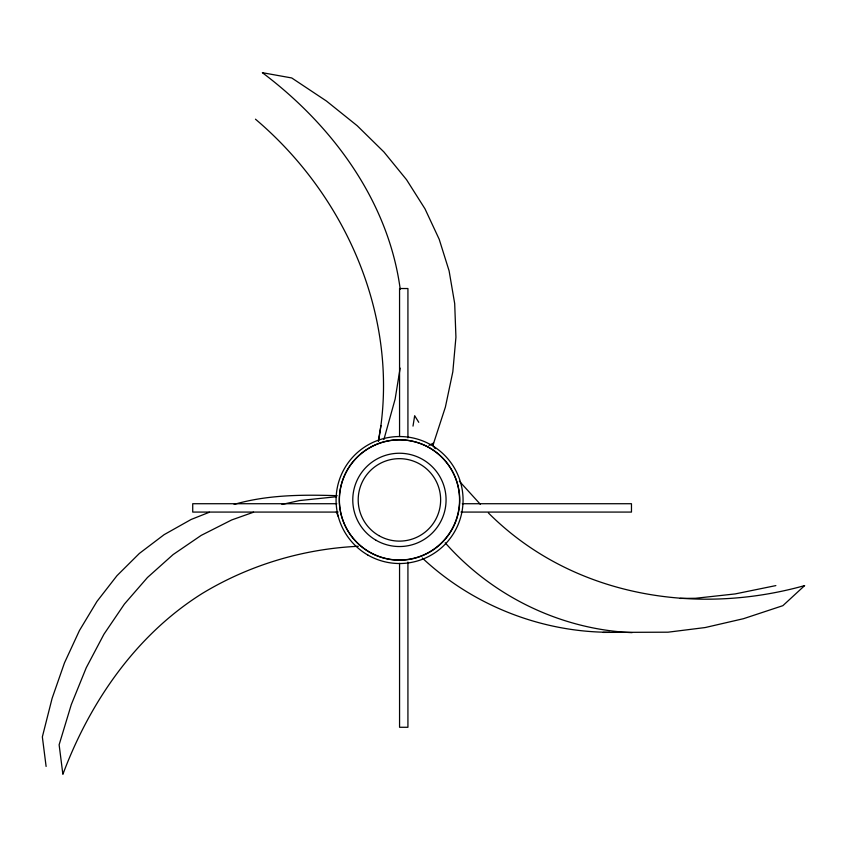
<?xml version="1.0" encoding="UTF-8"?>
<svg xmlns="http://www.w3.org/2000/svg" width="847" height="847" viewBox="0 0 847 847"><rect width="100%" height="100%" fill="white"/><g stroke="black" fill="none" stroke-linecap="round" stroke-linejoin="round"><path stroke-width="1.27" d="M378.44 441.171C400.79 320.706 347.492 197.171 255.466 119.183M413.008 426.115L414.67 415.718L418.757 422.304M400.133 368.096L395.136 399.075L383.871 439.614M378.344 441.202L380.917 425.575M432.881 445.501L445.395 407.068L452.827 371.769L455.93 337.222L454.691 303.554L449.101 270.86L439.191 239.256L424.993 208.838L406.549 179.712L383.924 151.973L357.18 125.716L326.413 101.015L291.728 77.956L262.369 72.694C332.193 125.155 388.466 201.035 400.229 289.293M429.016 445.395L433.643 443.002M209.41 512.223L191.157 519.455L164.127 534.658L139.374 553.43L116.95 575.716L96.96 601.444L79.449 630.517L64.478 662.862L52.101 698.362L42.35 736.89L46.109 766.44M253.549 512.202L231.697 519.942L201.205 535.378L173.095 554.584L147.463 577.506L124.403 604.07L103.969 634.181L86.246 667.743L71.275 704.64L59.131 744.767L62.879 774.306C89.92 702.036 135.996 634.996 202.158 593.525C249.177 565.002 303.417 548.803 358.313 546.283M234.121 504.399C267.536 494.733 302.686 494.563 337.18 495.696M281.956 504.452L299.436 500.577L336.45 496.723M775.863 585.595L735.143 593.927L695.493 598.278L680.099 598.427M422.304 558.004C472.541 605.15 540.746 632.084 609.607 632.286M603.159 632.413L668.029 632.19L705.202 627.542L743.528 618.681L782.872 605.669L804.65 585.595C694.455 616.51 571.047 595.674 488.391 512.933M336.778 503.721L192.724 503.721L192.724 512.075L338.091 512.075M462.314 503.721L631.47 503.721L631.47 512.075L461.001 512.075M632.106 632.635C560.852 629.607 492.319 596.182 445.215 542.811M480.408 504.367L459.392 481.244M432.404 444.262L435.125 448.656M336.312 511.832L338.228 516.458M407.926 437.857L407.926 288.531L399.562 288.531L399.562 436.533M407.926 562.08L407.926 727.277L399.562 727.277L399.562 563.403M367.82 555.018A63.493 63.493 0 0 0 463.065 500.026A63.493 63.493 0 0 0 367.82 445.046A63.493 63.493 0 0 0 367.82 555.018M357.021 542.578A60.169 60.169 0 0 0 457.687 515.601A60.169 60.169 0 0 0 383.987 441.912A60.169 60.169 0 0 0 357.021 542.578M369.356 551.958A60.126 60.126 0 0 0 459.55 499.889A60.126 60.126 0 0 0 369.356 447.819A60.126 60.126 0 0 0 369.356 551.958M378.81 535.59A41.217 41.217 0 0 0 440.641 499.889A41.217 41.217 0 0 0 378.81 464.188A41.217 41.217 0 0 0 378.81 535.59M376.1 540.291A46.649 46.649 0 0 0 446.073 499.889A46.649 46.649 0 0 0 376.1 459.487A46.649 46.649 0 0 0 376.1 540.291"/></g></svg>
